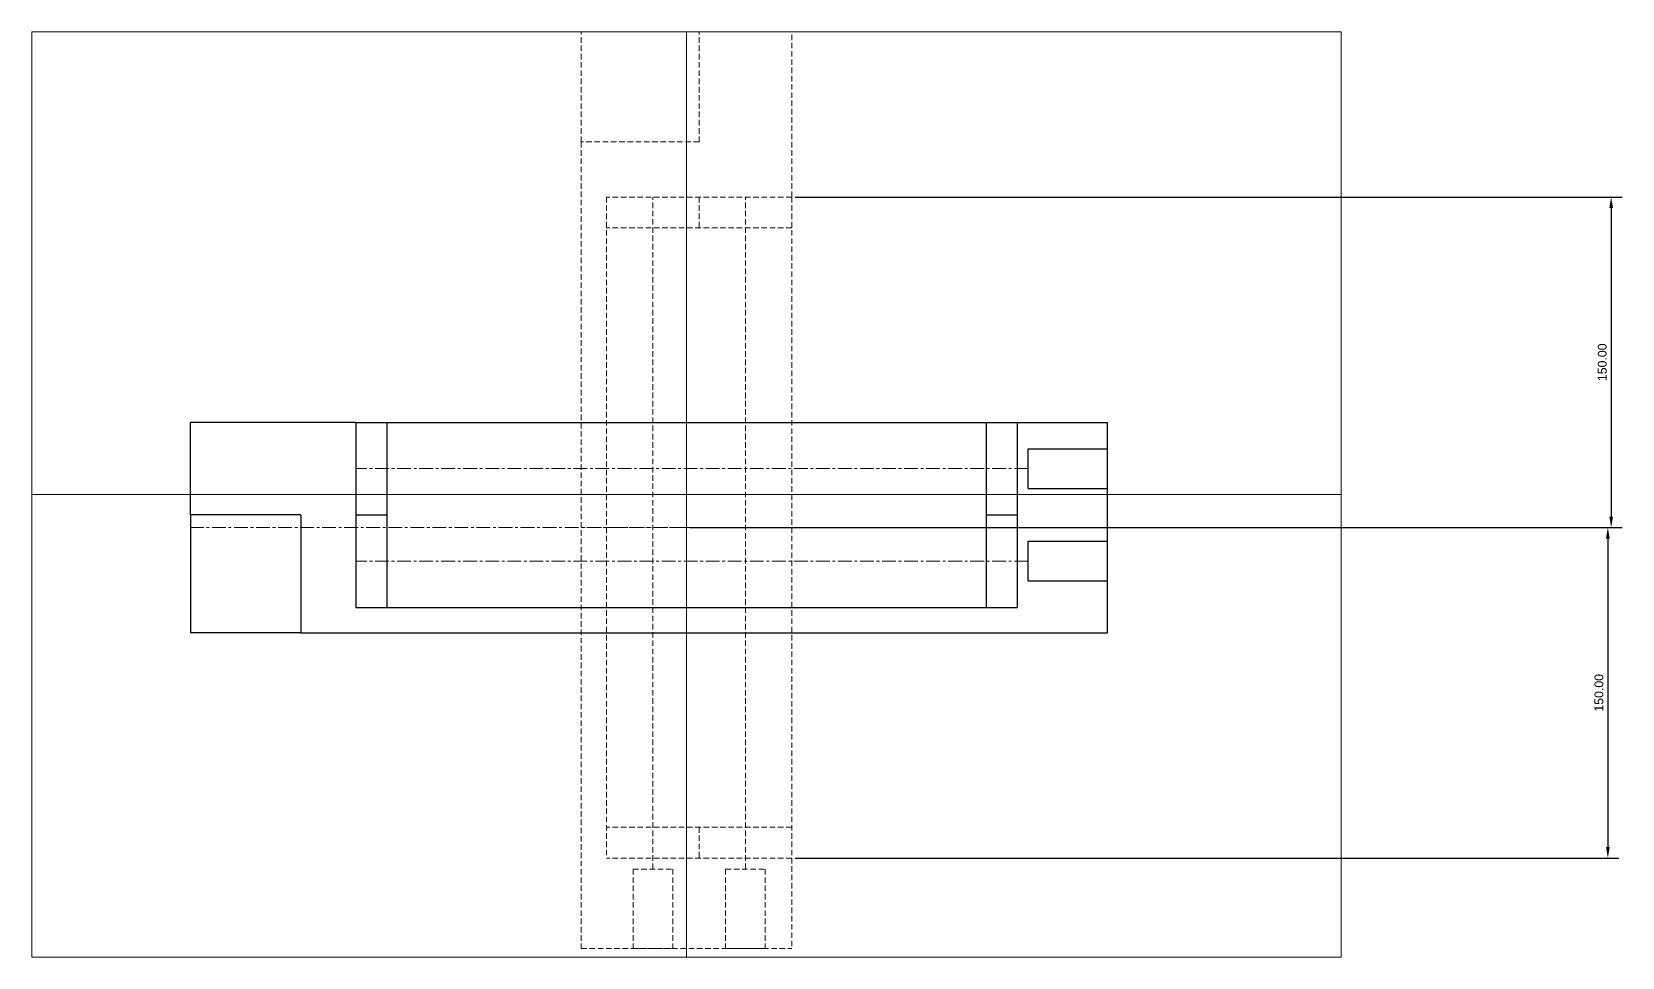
# Model space of a CAD drawing. Header units: inches. Extents: x -2202 to 2020, y -1586 to 1671.
# Drawn here: x -160 to 562, y -202 to 218 of the extents above; entities that cross this region are included whole.
import ezdxf

# ---------------------------------------------------------------- set-up
doc = ezdxf.new("R2010")
doc.units = ezdxf.units.IN
doc.header["$LTSCALE"] = 5
doc.header["$MEASUREMENT"] = 0
doc.linetypes.add('CENTER', pattern=[2, 1.25, -0.25, 0.25, -0.25])
doc.linetypes.add('DASHED', pattern=[0.75, 0.5, -0.25])
doc.styles.get("Standard").update_dxf_attribs({"font": 'arial.ttf'})
doc.dimstyles.get("Standard").update_dxf_attribs({"dimtxt": 4, "dimasz": 5, "dimexe": 5, "dimexo": 1.5, "dimgap": 2, "dimtad": 1, "dimtoh": 1, "dimzin": 0, "dimdsep": 46, "dimtxsty": 'Standard', "dimcen": 0, "dimadec": 0, "dimazin": 0, "dimtfac": 1, "dimtofl": 0, "dimtmove": 0, "dimatfit": 3, "dimfxl": 1, "dimtolj": 1, "dimtzin": 0, "dimarcsym": 0})

# ---------------------------------------------------------------- blocks, each defined once
blk = doc.blocks.new('*D54')
at = {"color": 0, "linetype": 'Continuous', "lineweight": -2, "transparency": 16777216}
for p, q in [((186.56, 143), (561.81, 143)), ((556.81, 138), (556.81, -2)), ((138.81, -7), (561.81, -7))]:
    blk.add_line(p, q, dxfattribs=at)
at = {"color": 0, "linetype": 'Continuous', "lineweight": 25, "transparency": 16777216}
for points in [[(555.97, 138), (557.64, 138), (556.81, 143)], [(555.97, -2), (557.64, -2), (556.81, -7)]]:
    blk.add_solid(points, dxfattribs=at)
at = {"layer": 'Defpoints', "color": 0, "linetype": 'Continuous', "lineweight": 25, "transparency": 16777216}
for p in [(185.06, 143), (137.31, -7), (556.81, -7)]:
    blk.add_point(p, dxfattribs=at)
at = {"color": 0, "linetype": 'Continuous', "lineweight": 0, "transparency": 16777216, "insert": (552.77, 68), "char_height": 4, "attachment_point": 5, "rotation": 90}
blk.add_mtext('\\A1;150.00', dxfattribs=at)
blk = doc.blocks.new('*D55')
at = {"color": 0, "linetype": 'Continuous', "lineweight": -2, "transparency": 16777216}
for p, q in [((165.56, -7), (560.31, -7)), ((555.31, -12), (555.31, -152)), ((186.56, -157), (560.31, -157))]:
    blk.add_line(p, q, dxfattribs=at)
at = {"color": 0, "linetype": 'Continuous', "lineweight": 25, "transparency": 16777216}
for points in [[(554.47, -12), (556.14, -12), (555.31, -7)], [(554.47, -152), (556.14, -152), (555.31, -157)]]:
    blk.add_solid(points, dxfattribs=at)
at = {"layer": 'Defpoints', "color": 0, "linetype": 'Continuous', "lineweight": 25, "transparency": 16777216}
for p in [(164.06, -7), (185.06, -157), (555.31, -157)]:
    blk.add_point(p, dxfattribs=at)
at = {"color": 0, "linetype": 'Continuous', "lineweight": 0, "transparency": 16777216, "insert": (551.27, -82), "char_height": 4, "attachment_point": 5, "rotation": 90}
blk.add_mtext('\\A1;150.00', dxfattribs=at)

msp = doc.modelspace()

# ---------------------------------------------------------------- linework, layer by layer
at = {"color": 240, "linetype": 'Continuous', "lineweight": 0, "true_color": 0xed1f24}
for p, q in [((-159.692, 218.003), (137.308, 218.003)), ((-159.692, 8.003), (-159.692, 218.003)), ((137.308, 218.003), (137.308, 8.003)), ((137.308, 218.003), (434.308, 218.003)), ((137.308, 8.003), (137.308, 218.003)), ((434.308, 218.003), (434.308, 8.003)), ((137.308, 8.003), (-159.692, 8.003)), ((-159.692, 8.003), (137.308, 8.003)), ((-159.692, -201.997), (-159.692, 8.003)), ((434.308, 8.003), (137.308, 8.003)), ((137.308, 8.003), (137.308, -201.997)), ((137.308, 8.003), (434.308, 8.003)), ((137.308, -201.997), (137.308, 8.003)), ((434.308, 8.003), (434.308, -201.997)), ((137.308, -201.997), (-159.692, -201.997)), ((434.308, -201.997), (137.308, -201.997))]:
    msp.add_line(p, q, dxfattribs=at)
at = {"color": 18, "linetype": 'DASHED', "lineweight": 0, "true_color": 0x000000}
for p, q in [((89.558, 168.003), (89.558, 218.003)), ((143.058, 218.003), (89.558, 218.003)), ((137.308, -197.997), (137.308, 218.003)), ((143.058, 168.003), (143.058, 218.003)), ((143.058, 218.003), (185.058, 218.003)), ((185.058, 143.003), (185.058, 218.003)), ((143.058, 168.003), (89.558, 168.003)), ((89.558, 168.003), (89.558, -197.997)), ((185.058, 143.003), (101.058, 143.003)), ((101.058, 143.003), (101.058, -156.997)), ((122.058, -161.997), (122.058, 143.003)), ((143.058, 143.003), (143.058, 129.003)), ((164.058, -161.997), (164.058, 143.003)), ((185.058, 143.003), (185.058, -156.997)), ((185.058, 129.003), (101.058, 129.003)), ((137.308, 40.753), (137.308, -54.747)), ((185.058, -6.997), (89.558, -6.997)), ((185.058, -142.997), (101.058, -142.997)), ((143.058, -142.997), (143.058, -156.997)), ((185.058, -156.997), (101.058, -156.997)), ((185.058, -156.997), (185.058, -197.997)), ((113.058, -161.997), (131.058, -161.997)), ((113.058, -161.997), (113.058, -197.997)), ((131.058, -161.997), (131.058, -197.997)), ((155.058, -161.997), (173.058, -161.997)), ((155.058, -161.997), (155.058, -197.997)), ((173.058, -161.997), (173.058, -197.997)), ((89.558, -197.997), (185.058, -197.997)), ((113.058, -197.997), (131.058, -197.997)), ((155.058, -197.997), (173.058, -197.997))]:
    msp.add_line(p, q, dxfattribs=at)
at = {"color": 18, "linetype": 'ByBlock', "lineweight": 30, "true_color": 0x000000}
for p, q in [((-87.692, -1.247), (-87.692, 40.753)), ((-12.692, 40.753), (-87.692, 40.753)), ((-12.692, 40.753), (-12.692, -43.247)), ((-12.692, 40.753), (287.308, 40.753)), ((1.308, 40.753), (1.308, -43.247)), ((273.308, 40.753), (273.308, -43.247)), ((287.308, 40.753), (287.308, -43.247)), ((287.308, 40.753), (328.308, 40.753)), ((328.308, -54.747), (328.308, 40.753)), ((292.308, 28.753), (328.308, 28.753)), ((292.308, 10.753), (292.308, 28.753)), ((328.308, 10.753), (328.308, 28.753)), ((292.308, 10.753), (328.308, 10.753)), ((-37.692, -1.247), (-87.692, -1.247)), ((-87.692, -1.247), (-87.692, -54.747)), ((-37.692, -1.247), (-37.692, -54.747)), ((292.308, -31.247), (292.308, -13.247)), ((292.308, -13.247), (328.308, -13.247)), ((328.308, -31.247), (328.308, -13.247)), ((292.308, -31.247), (328.308, -31.247)), ((-12.692, -43.247), (287.308, -43.247)), ((-37.692, -54.747), (-87.692, -54.747)), ((-37.692, -54.747), (328.308, -54.747))]:
    msp.add_line(p, q, dxfattribs=at)
at = {"color": 18, "linetype": 'CENTER', "lineweight": 20, "true_color": 0x000000}
for p, q in [((292.308, 19.753), (-12.692, 19.753)), ((292.308, -22.247), (-12.692, -22.247))]:
    msp.add_line(p, q, dxfattribs=at)
at = {"color": 85, "linetype": 'CENTER', "lineweight": 0, "true_color": 0x58ba48}
msp.add_line((328.308, -6.997), (-87.692, -6.997), dxfattribs=at)
at = {"color": 18, "linetype": 'Continuous', "lineweight": 30, "true_color": 0x000000}
for p, q in [((-12.692, -1.247), (1.308, -1.247)), ((273.308, -1.247), (287.308, -1.247))]:
    msp.add_line(p, q, dxfattribs=at)

# ---------------------------------------------------------------- dimensions: what is measured, and where the dimension line sits
at = {"color": 240, "linetype": 'Continuous', "lineweight": 0, "true_color": 0xed1f24}
for base, p1, p2, picture, middle in [((556.808, -6.997), (185.058, 143.003), (137.308, -6.997), '*D54', (552.766, 68.003)), ((555.308, -156.997), (164.058, -6.997), (185.058, -156.997), '*D55', (551.266, -81.997))]:
    dim = msp.add_linear_dim(base=base, p1=p1, p2=p2, angle=90, dimstyle='Standard', dxfattribs=at)
    dim.commit()
    dim.dimension.update_dxf_attribs({"geometry": picture, "text_midpoint": middle})

doc.saveas('drawing.dxf')
